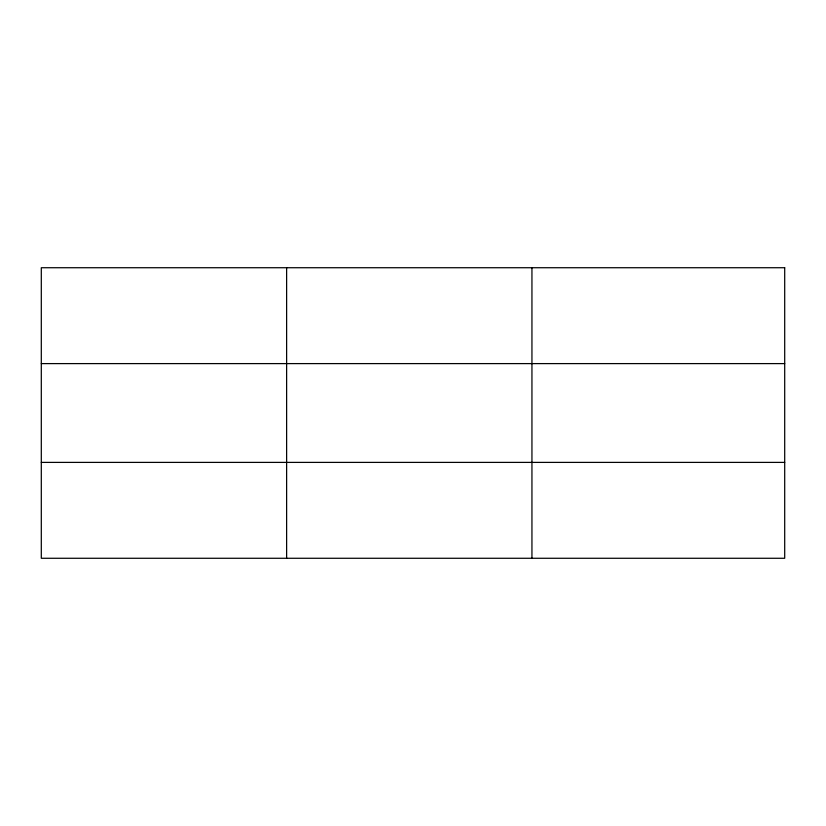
<?xml version="1.0" encoding="UTF-8"?>
<svg xmlns="http://www.w3.org/2000/svg" width="826" height="826" viewBox="0 0 826 826"><rect width="100%" height="100%" fill="white"/><g stroke="black" fill="none" stroke-linecap="round" stroke-linejoin="round"><path stroke-width="1.24" d="M286.622 267.727L286.622 558.273M41.3 363.605L784.7 363.605M41.3 462.395L784.7 462.395M531.944 267.727L531.944 558.273M784.7 267.727L784.7 558.273L41.3 558.273L41.3 267.727L784.7 267.727"/></g></svg>
